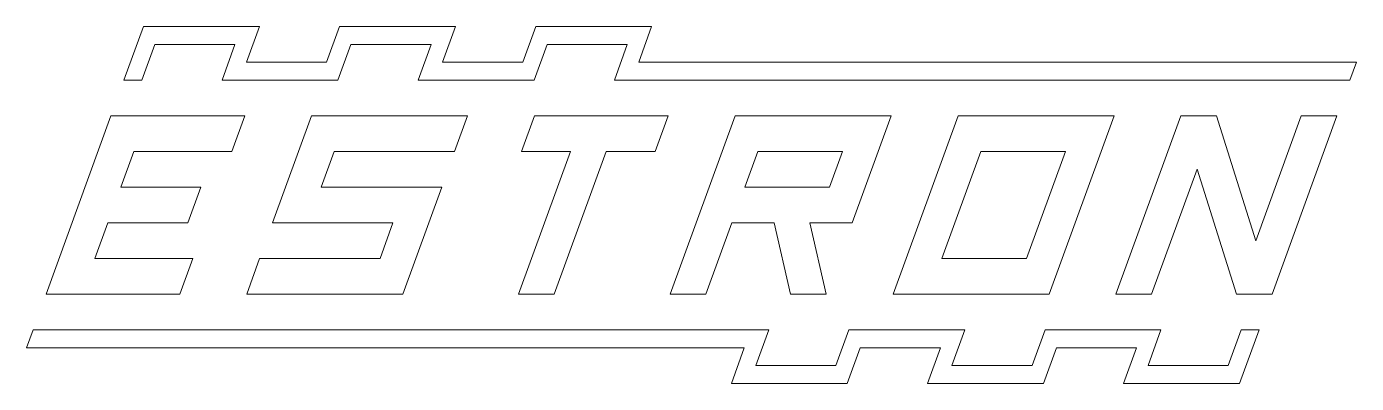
# Model space of a CAD drawing. Header units: millimetres. Extents: x -0.4 to 29.4, y -2 to 6.
import ezdxf

# ---------------------------------------------------------------- set-up
doc = ezdxf.new("R2010")
doc.units = ezdxf.units.MM
doc.layers.add('main', color=6, linetype='CONTINUOUS', lineweight=0)

msp = doc.modelspace()

# ---------------------------------------------------------------- linework, layer by layer
at = {"layer": 'main'}
for p, q in [((1.747, 4.8), (2.184, 6)), ((2.184, 6), (4.784, 6)), ((4.493, 5.2), (4.784, 6)), ((6.293, 5.2), (6.584, 6)), ((6.584, 6), (9.184, 6)), ((8.893, 5.2), (9.184, 6)), ((10.693, 5.2), (10.984, 6)), ((10.984, 6), (13.584, 6)), ((13.293, 5.2), (13.584, 6)), ((2.147, 4.8), (2.438, 5.6)), ((2.438, 5.6), (4.238, 5.6)), ((3.947, 4.8), (4.238, 5.6)), ((6.547, 4.8), (6.838, 5.6)), ((6.838, 5.6), (8.638, 5.6)), ((8.347, 4.8), (8.638, 5.6)), ((10.947, 4.8), (11.238, 5.6)), ((11.238, 5.6), (13.038, 5.6)), ((12.747, 4.8), (13.038, 5.6)), ((4.493, 5.2), (6.293, 5.2)), ((8.893, 5.2), (10.693, 5.2)), ((13.293, 5.2), (29.393, 5.2)), ((29.247, 4.8), (29.393, 5.2)), ((1.747, 4.8), (2.147, 4.8)), ((3.947, 4.8), (6.547, 4.8)), ((8.347, 4.8), (10.947, 4.8)), ((12.747, 4.8), (29.247, 4.8)), ((0, 0), (1.456, 4)), ((1.456, 4), (4.456, 4)), ((4.165, 3.2), (4.456, 4)), ((5.956, 4), (5.082, 1.6)), ((5.956, 4), (9.456, 4)), ((9.456, 4), (9.165, 3.2)), ((10.665, 3.2), (10.956, 4)), ((10.956, 4), (13.956, 4)), ((13.665, 3.2), (13.956, 4)), ((14, 0), (15.456, 4)), ((15.456, 4), (18.956, 4)), ((18.082, 1.6), (18.956, 4)), ((19, 0), (20.456, 4)), ((20.456, 4), (23.956, 4)), ((22.5, 0), (23.956, 4)), ((24, 0), (25.456, 4)), ((25.456, 4), (26.256, 4)), ((26.256, 4), (27.137, 1.2)), ((27.137, 1.2), (28.156, 4)), ((27.5, 0), (28.956, 4)), ((28.156, 4), (28.956, 4)), ((1.674, 2.4), (1.965, 3.2)), ((1.965, 3.2), (4.165, 3.2)), ((6.174, 2.4), (6.465, 3.2)), ((6.465, 3.2), (9.165, 3.2)), ((10.6, 0), (11.765, 3.2)), ((10.665, 3.2), (11.765, 3.2)), ((11.4, 0), (12.565, 3.2)), ((12.565, 3.2), (13.665, 3.2)), ((15.965, 3.2), (15.674, 2.4)), ((15.965, 3.2), (17.865, 3.2)), ((17.574, 2.4), (17.865, 3.2)), ((20.091, 0.8), (20.965, 3.2)), ((20.965, 3.2), (22.865, 3.2)), ((21.991, 0.8), (22.865, 3.2)), ((24.8, 0), (25.819, 2.8)), ((25.819, 2.8), (26.7, 0)), ((1.674, 2.4), (3.474, 2.4)), ((3.182, 1.6), (3.474, 2.4)), ((6.174, 2.4), (8.874, 2.4)), ((8.874, 2.4), (8, 0)), ((15.674, 2.4), (17.574, 2.4)), ((1.091, 0.8), (1.382, 1.6)), ((1.382, 1.6), (3.182, 1.6)), ((5.082, 1.6), (7.782, 1.6)), ((7.491, 0.8), (7.782, 1.6)), ((14.8, 0), (15.382, 1.6)), ((15.382, 1.6), (16.332, 1.6)), ((16.332, 1.6), (16.7, 0)), ((17.132, 1.6), (17.5, 0)), ((17.132, 1.6), (18.082, 1.6)), ((1.091, 0.8), (3.291, 0.8)), ((3.291, 0.8), (3, 0)), ((4.791, 0.8), (4.5, 0)), ((4.791, 0.8), (7.491, 0.8)), ((20.091, 0.8), (21.991, 0.8)), ((0, 0), (3, 0)), ((4.5, 0), (8, 0)), ((10.6, 0), (11.4, 0)), ((14, 0), (14.8, 0)), ((16.7, 0), (17.5, 0)), ((19, 0), (22.5, 0)), ((24, 0), (24.8, 0)), ((26.7, 0), (27.5, 0)), ((-0.291, -0.8), (-0.437, -1.2)), ((16.209, -0.8), (-0.291, -0.8)), ((16.209, -0.8), (15.918, -1.6)), ((18.009, -0.8), (17.718, -1.6)), ((20.609, -0.8), (18.009, -0.8)), ((20.609, -0.8), (20.318, -1.6)), ((22.409, -0.8), (22.118, -1.6)), ((25.009, -0.8), (22.409, -0.8)), ((25.009, -0.8), (24.718, -1.6)), ((26.809, -0.8), (26.518, -1.6)), ((27.209, -0.8), (26.772, -2)), ((27.209, -0.8), (26.809, -0.8)), ((15.663, -1.2), (-0.437, -1.2)), ((15.663, -1.2), (15.372, -2)), ((18.263, -1.2), (17.972, -2)), ((20.063, -1.2), (18.263, -1.2)), ((20.063, -1.2), (19.772, -2)), ((22.663, -1.2), (22.372, -2)), ((24.463, -1.2), (22.663, -1.2)), ((24.463, -1.2), (24.172, -2)), ((17.718, -1.6), (15.918, -1.6)), ((22.118, -1.6), (20.318, -1.6)), ((26.518, -1.6), (24.718, -1.6)), ((17.972, -2), (15.372, -2)), ((22.372, -2), (19.772, -2)), ((26.772, -2), (24.172, -2))]:
    msp.add_line(p, q, dxfattribs=at)

doc.saveas('drawing.dxf')
